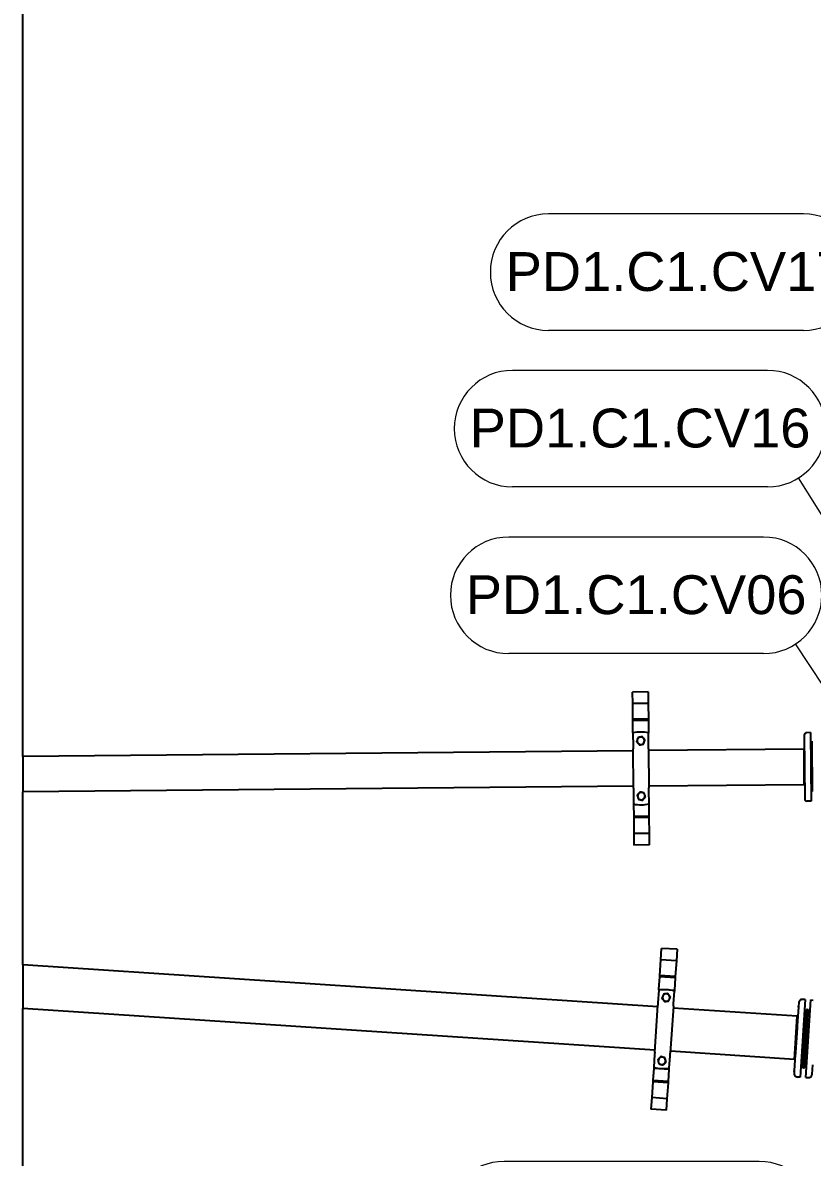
# Model space of a CAD drawing. Header units: millimetres. Extents: x 0 to 157650, y 0 to 89100.
# Drawn here: x 73859 to 81483, y 59330 to 70282 of the extents above; entities that cross this region are included whole.
import ezdxf

# ---------------------------------------------------------------- set-up
doc = ezdxf.new("R2010")
doc.units = ezdxf.units.MM
doc.header["$LTSCALE"] = 150
for name, color, linetype, lineweight in [('Hatch', 7, 'Continuous', 18), ('Symbol', 7, 'Continuous', 18), ('Visible', 7, 'Continuous', 25)]:
    doc.layers.add(name, color=color, linetype=linetype, lineweight=lineweight)
doc.styles.add('Note Text', font='arial.ttf')

# ---------------------------------------------------------------- blocks, each defined once
blk = doc.blocks.new('Balloon9')
at = {"layer": 'Symbol'}
for p, q in [((540.338, 446.174), (523.927, 446.174)), ((553.96, 420.687), (542.325, 439.255)), ((540.338, 438.674), (523.927, 438.674)), ((554.384, 420.953), (553.537, 420.421)), ((553.96, 420.687), (555.288, 418.569)), ((555.288, 418.569), (554.384, 420.953)), ((553.537, 420.421), (555.288, 418.569))]:
    blk.add_line(p, q, dxfattribs=at)
at = {"layer": 'Symbol', "flags": 128}
blk.add_lwpolyline([(553.537, 420.421), (555.288, 418.569), (554.384, 420.952), (553.537, 420.421)], dxfattribs=at)
at = {"layer": 'Symbol'}
for centre, start, end in [((523.927, 442.424), 90, 270), ((540.338, 442.424), 270, 90)]:
    blk.add_arc(centre, 3.75, start, end, dxfattribs=at)
blk.add_solid([(553.537, 420.421), (555.288, 418.569), (554.384, 420.952), (553.537, 420.421)], dxfattribs=at)
at = {"layer": 'Symbol', "insert": (532.133, 442.445), "char_height": 2.5, "attachment_point": 5, "style": 'Note Text'}
blk.add_mtext('PD1.C1.CV16', dxfattribs=at)
blk = doc.blocks.new('Balloon10')
at = {"layer": 'Symbol'}
for p, q in [((542.657, 456.245), (526.246, 456.245)), ((561.434, 420.788), (544.566, 449.271)), ((542.657, 448.745), (526.246, 448.745)), ((561.864, 421.042), (561.004, 420.533)), ((561.434, 420.788), (562.708, 418.637)), ((562.708, 418.637), (561.864, 421.042)), ((561.004, 420.533), (562.708, 418.637))]:
    blk.add_line(p, q, dxfattribs=at)
at = {"layer": 'Symbol', "flags": 128}
blk.add_lwpolyline([(561.004, 420.533), (562.708, 418.637), (561.864, 421.042), (561.004, 420.533)], dxfattribs=at)
at = {"layer": 'Symbol'}
for centre, start, end in [((526.246, 452.495), 90, 270), ((542.657, 452.495), 270, 90)]:
    blk.add_arc(centre, 3.75, start, end, dxfattribs=at)
blk.add_solid([(561.004, 420.533), (562.708, 418.637), (561.864, 421.042), (561.004, 420.533)], dxfattribs=at)
at = {"layer": 'Symbol', "insert": (534.451, 452.516), "char_height": 2.5, "attachment_point": 5, "style": 'Note Text'}
blk.add_mtext('PD1.C1.CV17', dxfattribs=at)
blk = doc.blocks.new('Balloon11')
at = {"layer": 'Symbol'}
for p, q in [((540.088, 435.449), (523.676, 435.449)), ((540.088, 427.949), (523.676, 427.949)), ((555.493, 408.286), (542.142, 428.577)), ((555.91, 408.561), (555.075, 408.011)), ((555.493, 408.286), (556.867, 406.197)), ((556.867, 406.197), (555.91, 408.561)), ((555.075, 408.011), (556.867, 406.197))]:
    blk.add_line(p, q, dxfattribs=at)
at = {"layer": 'Symbol', "flags": 128}
blk.add_lwpolyline([(555.075, 408.011), (556.867, 406.197), (555.91, 408.561), (555.075, 408.011)], dxfattribs=at)
at = {"layer": 'Symbol'}
for centre, start, end in [((523.676, 431.699), 90, 270), ((540.088, 431.699), 270, 90)]:
    blk.add_arc(centre, 3.75, start, end, dxfattribs=at)
blk.add_solid([(555.075, 408.011), (556.867, 406.197), (555.91, 408.561), (555.075, 408.011)], dxfattribs=at)
at = {"layer": 'Symbol', "insert": (531.882, 431.72), "char_height": 2.5, "attachment_point": 5, "style": 'Note Text'}
blk.add_mtext('PD1.C1.CV06', dxfattribs=at)
blk = doc.blocks.new('Balloon13')
at = {"layer": 'Symbol'}
for p, q in [((556.422, 399.765), (553.96, 399.102)), ((554.183, 398.654), (556.422, 399.765)), ((554.405, 398.206), (556.422, 399.765)), ((553.96, 399.102), (554.405, 398.206)), ((554.183, 398.654), (543.15, 393.18)), ((539.802, 395.27), (523.391, 395.27)), ((539.802, 387.77), (523.391, 387.77))]:
    blk.add_line(p, q, dxfattribs=at)
at = {"layer": 'Symbol', "flags": 128}
blk.add_lwpolyline([(554.405, 398.206), (556.422, 399.765), (553.96, 399.102), (554.405, 398.206)], dxfattribs=at)
at = {"layer": 'Symbol'}
for centre, start, end in [((523.391, 391.52), 90, 270), ((539.802, 391.52), 270, 90)]:
    blk.add_arc(centre, 3.75, start, end, dxfattribs=at)
blk.add_solid([(554.405, 398.206), (556.422, 399.765), (553.96, 399.102), (554.405, 398.206)], dxfattribs=at)
at = {"layer": 'Symbol', "insert": (531.597, 391.541), "char_height": 2.5, "attachment_point": 5, "style": 'Note Text'}
blk.add_mtext('PD1.C1.CV04', dxfattribs=at)

msp = doc.modelspace()

# ---------------------------------------------------------------- hatches: boundary and pattern name
at = {"layer": 'Hatch'}
h = msp.add_hatch(dxfattribs=at)
h.set_pattern_fill('ANSI31', color=256, scale=3810, style=0)
h.set_pattern_definition([(45, (0, 0), (-336.7596, 336.7596), [])])
edge = h.paths.add_edge_path()
edge.add_line((82258, 58771), (82288, 58768))
edge.add_ellipse((46663, 62780), major_axis=(4012, 35625), ratio=1, start_angle=270, end_angle=282.1891)
edge.add_ellipse((46663, 62780), major_axis=(-3600, 35669), ratio=1, start_angle=270, end_angle=270.4821)
edge.add_ellipse((46663, 62780), major_axis=(-3900, 35637), ratio=1, start_angle=270, end_angle=300.2061)
edge.add_ellipse((46663, 62780), major_axis=(-21300, 28836), ratio=1, start_angle=270, end_angle=273.4119)
edge.add_line((74181, 85758), (74141, 85758))
edge.add_ellipse((46663, 62780), major_axis=(22978, -27478), ratio=1, start_angle=43.6707, end_angle=90, ccw=False)

# ---------------------------------------------------------------- linework, layer by layer
at = {"layer": 'Visible', "color": 9, "true_color": 0xc0c0c0}
for p, q in [((73859, 63200), (73859, 85758)), ((79898, 63823), (79748, 63821)), ((79749, 63711), (79748, 63821)), ((79898, 63823), (79899, 63712)), ((79899, 63712), (79749, 63711)), ((79750, 63558), (79749, 63711)), ((79899, 63712), (79900, 63559)), ((79900, 63559), (79750, 63558)), ((79750, 63546), (79750, 63558)), ((79900, 63547), (79750, 63546)), ((79751, 63426), (79750, 63546)), ((79900, 63559), (79900, 63547)), ((79900, 63547), (79901, 63427)), ((79751, 63426), (79753, 63295)), ((79903, 63296), (79901, 63427)), ((81466, 63429), (81428, 63428)), ((81466, 63429), (81472, 62769)), ((81405, 63404), (81410, 62792)), ((81479, 63336), (81483, 62862)), ((81489, 63336), (81479, 63336)), ((79753, 63254), (73859, 63200)), ((73859, 63200), (73859, 62857)), ((79753, 63295), (79753, 63272)), ((79756, 62894), (79753, 63272)), ((79903, 63273), (79903, 63296)), ((79903, 63273), (79906, 62896)), ((81403, 63269), (79903, 63256)), ((81406, 62927), (81403, 63269)), ((81403, 63269), (81406, 62927)), ((81406, 63269), (81403, 63269)), ((79756, 62911), (73859, 62857)), ((79756, 62894), (79757, 62871)), ((79757, 62871), (79758, 62740)), ((81406, 62927), (79906, 62913)), ((79906, 62872), (79906, 62896)), ((79908, 62741), (79906, 62872)), ((81409, 62927), (81406, 62927)), ((73859, 61187), (73859, 62857)), ((81472, 62769), (81435, 62768)), ((79758, 62740), (79759, 62620)), ((79909, 62621), (79908, 62741)), ((79909, 62621), (79759, 62620)), ((79759, 62620), (79759, 62608)), ((79909, 62609), (79759, 62608)), ((79759, 62608), (79760, 62455)), ((79909, 62609), (79909, 62621)), ((79910, 62457), (79909, 62609)), ((79910, 62457), (79760, 62455)), ((79760, 62455), (79761, 62344)), ((79911, 62346), (79910, 62457)), ((79911, 62346), (79761, 62344)), ((80021, 61237), (80028, 61347)), ((80178, 61338), (80028, 61347)), ((80178, 61338), (80171, 61227)), ((80011, 61084), (80021, 61237)), ((80171, 61227), (80021, 61237)), ((80171, 61227), (80160, 61074)), ((73859, 61187), (73859, 60767)), ((79991, 60781), (73859, 61187)), ((80002, 60952), (80010, 61073)), ((80010, 61073), (80011, 61084)), ((80160, 61063), (80010, 61073)), ((80160, 61074), (80011, 61084)), ((80160, 61063), (80152, 60942)), ((80160, 61074), (80160, 61063)), ((80002, 60944), (79993, 60822)), ((80002, 60952), (80152, 60942)), ((80002, 60944), (80002, 60952)), ((80143, 60812), (80151, 60934)), ((80152, 60942), (80151, 60934)), ((79962, 60344), (79992, 60799)), ((79993, 60822), (79992, 60799)), ((80142, 60789), (80111, 60334)), ((80142, 60789), (80143, 60812)), ((81352, 60820), (81350, 60790)), ((81350, 60780), (81350, 60790)), ((81415, 60852), (81365, 60104)), ((81415, 60852), (81391, 60854)), ((81419, 60100), (81468, 60849)), ((81468, 60849), (81492, 60847)), ((79963, 60363), (73859, 60767)), ((73859, 55679), (73859, 60767)), ((81338, 60691), (80140, 60771)), ((81338, 60691), (81310, 60273)), ((81310, 60273), (81338, 60691)), ((81350, 60780), (81338, 60601)), ((81344, 60691), (81338, 60691)), ((81426, 60758), (81389, 60195)), ((81398, 60195), (81435, 60758)), ((81435, 60758), (81398, 60195)), ((81407, 60194), (81444, 60757)), ((81435, 60758), (81426, 60758)), ((81435, 60758), (81444, 60757)), ((81336, 60580), (81321, 60343)), ((81336, 60580), (81338, 60601)), ((81310, 60273), (80113, 60353)), ((79960, 60321), (79952, 60199)), ((79962, 60344), (79960, 60321)), ((80102, 60189), (80110, 60311)), ((80110, 60311), (80111, 60334)), ((81319, 60323), (81309, 60165)), ((81316, 60273), (81310, 60273)), ((81319, 60323), (81321, 60343)), ((79952, 60191), (79944, 60071)), ((79952, 60199), (79952, 60191)), ((79952, 60191), (80101, 60182)), ((80093, 60061), (80101, 60182)), ((80101, 60182), (80102, 60189)), ((81308, 60158), (81307, 60144)), ((81308, 60158), (81309, 60165)), ((81398, 60195), (81389, 60195)), ((81398, 60195), (81407, 60194)), ((81481, 60132), (81487, 60224)), ((79943, 60059), (79933, 59906)), ((79944, 60071), (79943, 60059)), ((80093, 60049), (79943, 60059)), ((80093, 60061), (79944, 60071)), ((80082, 59896), (80093, 60049)), ((80093, 60049), (80093, 60061)), ((81365, 60104), (81341, 60105)), ((81419, 60100), (81443, 60099)), ((79933, 59906), (79925, 59796)), ((80082, 59896), (79933, 59906)), ((80075, 59786), (80082, 59896)), ((80075, 59786), (79925, 59796))]:
    msp.add_line(p, q, dxfattribs=at)
for centre, radius, start, end in [((46663, 62780), 35820, 353.5741, 39.9035), ((46663, 62780), 35850, 353.5741, 39.8634), ((46663, 62780), 36750, 6.0918, 38.7014), ((46663, 62780), 38112, 5.8734, 37.0791), ((46663, 62780), 38388, 5.831, 36.7684), ((79830, 63084), 351, 78.1943, 102.8547), ((81429, 63404), 24, 90.5245, 180.5245), ((79827, 63351), 36, 161.1731, 221.1731), ((79827, 63351), 36, 101.1731, 161.1731), ((79827, 63351), 36, 221.1731, 281.1731), ((79827, 63351), 36, 41.1731, 101.1731), ((79827, 63351), 36, 281.1731, 341.1731), ((79827, 63351), 36, 341.1731, 41.1731), ((81458, 63301), 21, 0.5245, 65.1476), ((81462, 62896), 21, 295.9014, 0.5245), ((79832, 62817), 36, 136.9056, 196.9056), ((79832, 62817), 36, 196.9056, 256.9056), ((79832, 62817), 36, 76.9056, 136.9056), ((79832, 62817), 36, 256.9056, 316.9056), ((79832, 62817), 36, 16.9056, 76.9056), ((79832, 62817), 36, 316.9056, 16.9056), ((81434, 62792), 24, 180.5245, 270.5245), ((79830, 63084), 351, 258.1943, 282.8547), ((80052, 60567), 381, 74.8485, 97.5666), ((80072, 60872), 36, 96.8561, 156.8561), ((80072, 60872), 36, 36.8561, 96.8561), ((80072, 60872), 36, 156.8561, 216.8561), ((80072, 60872), 36, 216.8561, 276.8561), ((80072, 60872), 36, 276.8561, 336.8561), ((80072, 60872), 36, 336.8561, 36.8561), ((81388, 60818), 36, 86.2075, 176.2075), ((81390, 60715), 33, 356.2075, 59.1719), ((81474, 60710), 33, 113.2432, 176.2075), ((80031, 60261), 36, 132.5887, 192.5887), ((80031, 60261), 36, 192.5887, 252.5887), ((80031, 60261), 36, 72.5887, 132.5887), ((80031, 60261), 36, 12.5887, 72.5887), ((80031, 60261), 36, 312.5887, 12.5887), ((81359, 60243), 33, 293.2432, 356.2075), ((81443, 60237), 33, 176.2075, 239.1719), ((80052, 60567), 381, 254.8485, 277.5666), ((80031, 60261), 36, 252.5887, 312.5887), ((81343, 60141), 36, 176.2075, 266.2075), ((81445, 60135), 36, 266.2075, 352.6242)]:
    msp.add_arc(centre, radius, start, end, dxfattribs=at)
for points, weights in [([(79793, 63362), (79790, 63353), (79786, 63343)], [1, 1.04818815859, 1.01981541865]), ([(79786, 63343), (79794, 63334), (79800, 63327)], [1.01981541865, 1.04818815859, 1]), ([(79800, 63382), (79796, 63371), (79793, 63362)], [1.01981541865, 1.04818815859, 1]), ([(79820, 63386), (79811, 63384), (79800, 63382)], [1, 1.04818815859, 1.01981541865]), ([(79800, 63327), (79806, 63320), (79814, 63311)], [1, 1.04818815859, 1.01981541865]), ([(79814, 63311), (79825, 63313), (79834, 63315)], [1.01981541865, 1.04818815859, 1]), ([(79841, 63390), (79830, 63388), (79820, 63386)], [1.01981541865, 1.04818815859, 1]), ([(79834, 63315), (79844, 63317), (79854, 63319)], [1, 1.04818815859, 1.01981541865]), ([(79854, 63374), (79848, 63382), (79841, 63390)], [1, 1.04818815859, 1.01981541865]), ([(79868, 63359), (79861, 63367), (79854, 63374)], [1.01981541865, 1.04818815859, 1]), ([(79854, 63319), (79858, 63330), (79861, 63339)], [1.01981541865, 1.04818815859, 1]), ([(79861, 63339), (79864, 63348), (79868, 63359)], [1, 1.04818815859, 1.01981541865]), ([(79806, 62841), (79799, 62834), (79792, 62826)], [1, 1.04818815859, 1.01981541865]), ([(79792, 62826), (79795, 62815), (79798, 62806)], [1.01981541865, 1.04818815859, 1]), ([(79798, 62806), (79800, 62797), (79804, 62786)], [1, 1.04818815859, 1.01981541865]), ([(79804, 62786), (79814, 62784), (79824, 62782)], [1.01981541865, 1.04818815859, 1]), ([(79820, 62856), (79812, 62848), (79806, 62841)], [1.01981541865, 1.04818815859, 1]), ([(79840, 62852), (79831, 62854), (79820, 62856)], [1, 1.04818815859, 1.01981541865]), ([(79824, 62782), (79833, 62779), (79844, 62777)], [1, 1.04818815859, 1.01981541865]), ([(79860, 62847), (79850, 62849), (79840, 62852)], [1.01981541865, 1.04818815859, 1]), ([(79844, 62777), (79852, 62785), (79858, 62792)], [1.01981541865, 1.04818815859, 1]), ([(79858, 62792), (79865, 62799), (79872, 62807)], [1, 1.04818815859, 1.01981541865]), ([(79866, 62827), (79864, 62836), (79860, 62847)], [1, 1.04818815859, 1.01981541865]), ([(79872, 62807), (79869, 62818), (79866, 62827)], [1.01981541865, 1.04818815859, 1]), ([(80047, 60905), (80043, 60895), (80039, 60886)], [1.01981541865, 1.04818815859, 1]), ([(80068, 60908), (80058, 60907), (80047, 60905)], [1, 1.04818815859, 1.01981541865]), ([(80088, 60910), (80077, 60909), (80068, 60908)], [1.01981541865, 1.04818815859, 1]), ([(80101, 60894), (80095, 60901), (80088, 60910)], [1, 1.04818815859, 1.01981541865]), ([(80039, 60886), (80035, 60877), (80031, 60867)], [1, 1.04818815859, 1.01981541865]), ([(80031, 60867), (80037, 60858), (80043, 60850)], [1.01981541865, 1.04818815859, 1]), ([(80043, 60850), (80049, 60843), (80056, 60834)], [1, 1.04818815859, 1.01981541865]), ([(80056, 60834), (80067, 60835), (80076, 60836)], [1.01981541865, 1.04818815859, 1]), ([(80076, 60836), (80086, 60837), (80097, 60839)], [1, 1.04818815859, 1.01981541865]), ([(80097, 60839), (80101, 60849), (80105, 60858)], [1.01981541865, 1.04818815859, 1]), ([(80113, 60877), (80107, 60886), (80101, 60894)], [1.01981541865, 1.04818815859, 1]), ([(80105, 60858), (80109, 60867), (80113, 60877)], [1, 1.04818815859, 1.01981541865]), ([(80007, 60288), (80000, 60281), (79992, 60274)], [1, 1.04818815859, 1.01981541865]), ([(79992, 60274), (79994, 60263), (79996, 60254)], [1.01981541865, 1.04818815859, 1]), ([(79996, 60254), (79998, 60244), (80001, 60233)], [1, 1.04818815859, 1.01981541865]), ([(80022, 60302), (80014, 60294), (80007, 60288)], [1.01981541865, 1.04818815859, 1]), ([(80042, 60296), (80033, 60299), (80022, 60302)], [1, 1.04818815859, 1.01981541865]), ([(80062, 60290), (80051, 60293), (80042, 60296)], [1.01981541865, 1.04818815859, 1]), ([(80056, 60235), (80063, 60241), (80071, 60249)], [1, 1.04818815859, 1.01981541865]), ([(80067, 60269), (80064, 60279), (80062, 60290)], [1, 1.04818815859, 1.01981541865]), ([(80071, 60249), (80069, 60260), (80067, 60269)], [1.01981541865, 1.04818815859, 1]), ([(80001, 60233), (80011, 60230), (80021, 60227)], [1.01981541865, 1.04818815859, 1]), ([(80021, 60227), (80030, 60224), (80040, 60221)], [1, 1.04818815859, 1.01981541865]), ([(80040, 60221), (80049, 60228), (80056, 60235)], [1.01981541865, 1.04818815859, 1])]:
    msp.add_rational_spline(points, weights, degree=2, dxfattribs=at)
for points, knots in [([(81350, 60790), (81350, 60790), (81350, 60790), (81350, 60790), (81350, 60789), (81350, 60787), (81350, 60786), (81350, 60783), (81350, 60782), (81350, 60780)], [-2.3553852, -2.3553852, -2.3553852, -2.3553852, -2.3488819, -2.3488819, -2.0438878, -2.0438878, -1.7543331, -1.7543331, -1.56067, -1.56067, -1.56067, -1.56067]), ([(81338, 60601), (81338, 60601), (81338, 60601), (81338, 60599), (81338, 60597), (81337, 60591), (81337, 60589), (81337, 60584), (81337, 60582), (81336, 60580)], [-2.3553859, -2.3553859, -2.3553859, -2.3553859, -2.3490312, -2.3490312, -2.0439715, -2.0439715, -1.7543596, -1.7543596, -1.56067, -1.56067, -1.56067, -1.56067]), ([(81321, 60343), (81321, 60342), (81321, 60342), (81320, 60339), (81320, 60337), (81320, 60331), (81320, 60329), (81319, 60325), (81319, 60324), (81319, 60323)], [-2.3553852, -2.3553852, -2.3553852, -2.3553852, -2.3488819, -2.3488819, -2.0438878, -2.0438878, -1.7543331, -1.7543331, -1.56067, -1.56067, -1.56067, -1.56067]), ([(81309, 60165), (81309, 60165), (81309, 60165), (81309, 60163), (81309, 60162), (81309, 60159), (81309, 60159), (81308, 60158), (81308, 60158), (81308, 60158)], [-2.3553859, -2.3553859, -2.3553859, -2.3553859, -2.3490312, -2.3490312, -2.0439715, -2.0439715, -1.7543596, -1.7543596, -1.56067, -1.56067, -1.56067, -1.56067]), ([(81481, 60130), (81481, 60130), (81481, 60130), (81481, 60131), (81481, 60132), (81481, 60132)], [-1.9581151, -1.9581151, -1.9581151, -1.9581151, -1.7543596, -1.7543596, -1.56067, -1.56067, -1.56067, -1.56067])]:
    msp.add_open_spline(points, degree=3, knots=knots, dxfattribs=at)

# ---------------------------------------------------------------- block references
at = {"layer": 'Symbol', "xscale": 150, "yscale": 150, "zscale": 150}
for name in ['Balloon10', 'Balloon9', 'Balloon11', 'Balloon13']:
    msp.add_blockref(name, (0, 0), dxfattribs=at)

doc.saveas('drawing.dxf')
